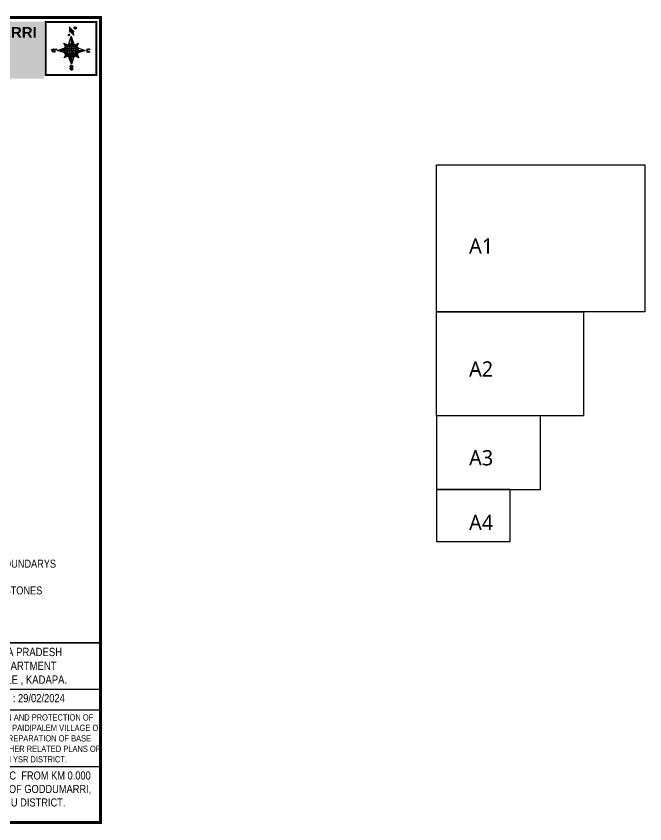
# Model space of a CAD drawing. Header units: inches. Extents: x -67596076815 to 95076089244, y 1613642 to 126917821473.
# Drawn here: x 179528 to 182065, y 1614758 to 1618019 of the extents above; entities that cross this region are included whole.
import ezdxf

# ---------------------------------------------------------------- set-up
doc = ezdxf.new("R2010")
doc.units = ezdxf.units.IN
doc.header["$MEASUREMENT"] = 0
for name, color, linetype in [('AQUADUCT', 1, 'Continuous'), ('bord', 1, 'Continuous'), ('CADAS', 1, 'Continuous'), ('CHAINAGE', 7, 'Continuous'), ('FRAME 025', 7, 'Continuous'), ('PAPER SIZE', 5, 'Continuous'), ('text2', 7, 'Continuous'), ('TITLEBLOCK', 7, 'Continuous')]:
    doc.layers.add(name, color=color, linetype=linetype)
doc.styles.add('ARIALN', font='ARIALN.TTF')
doc.styles.get("Standard").update_dxf_attribs({"font": 'arial.ttf'})
doc.styles.add('TMS', font='trebuc.ttf')
pattern_1 = [(267.297113149, (-8720374.938, 50637915.138), (10.5367255337, -0.497431438), [])]
pattern_2 = [(357.297113149, (-8720374.938, 50637915.138), (0.497431438, 10.5367255337), [])]

# ---------------------------------------------------------------- blocks, each defined once
blk = doc.blocks.new('*X8')
at = {"color": 0, "linetype": 'Continuous'}
for p, q in [((6321.6, 240.5), (6322.3, 241.2)), ((6321.6, 240.3), (6322.3, 241)), ((6321.8, 240.8), (6322.4, 241.4)), ((6322.1, 241.3), (6322.4, 241.6)), ((6321.6, 240.1), (6322.3, 240.8)), ((6321.6, 239.9), (6322.4, 240.7)), ((6321.6, 239.8), (6322.4, 240.6)), ((6321.6, 239.6), (6322.5, 240.5)), ((6321.6, 239.4), (6322.5, 240.3)), ((6321.6, 239.2), (6322.6, 240.2)), ((6321.7, 239.1), (6322.6, 240.1)), ((6321.8, 239), (6322.7, 240)), ((6321.8, 239), (6322.8, 239.9)), ((6321.9, 238.9), (6322.9, 239.8)), ((6322, 238.8), (6323, 239.7)), ((6322.1, 238.7), (6323.1, 239.6)), ((6322.2, 238.6), (6323.1, 239.6)), ((6322.3, 238.5), (6323.2, 239.5)), ((6322.4, 238.5), (6323.3, 239.4)), ((6322.5, 238.4), (6323.4, 239.3)), ((6322.7, 238.4), (6323.6, 239.3)), ((6322.8, 238.3), (6323.7, 239.2)), ((6322.9, 238.3), (6323.8, 239.1)), ((6323.1, 238.2), (6323.9, 239.1)), ((6323.2, 238.2), (6324, 239)), ((6323.3, 238.2), (6324.2, 239)), ((6323.5, 238.1), (6324.3, 238.9)), ((6323.7, 238.1), (6324.4, 238.9)), ((6323.8, 238.1), (6324.6, 238.8)), ((6324.1, 238.2), (6324.7, 238.8)), ((6324.3, 238.3), (6324.9, 238.8)), ((6324.6, 238.3), (6325.1, 238.8)), ((6324.8, 238.4), (6325.2, 238.8)), ((6325.1, 238.5), (6325.4, 238.8)), ((6325.4, 238.6), (6325.6, 238.8))]:
    blk.add_line(p, q, dxfattribs=at)
blk = doc.blocks.new('*X7')
at = {"color": 0, "linetype": 'Continuous'}
for p, q in [((6324.4, 240.3), (6324.5, 240.4)), ((6324.6, 240.3), (6324.8, 240.5)), ((6324.7, 240.2), (6325, 240.5)), ((6324.8, 240.2), (6325.2, 240.6)), ((6325, 240.1), (6325.5, 240.6)), ((6325.1, 240.1), (6325.6, 240.6)), ((6325.2, 240), (6325.8, 240.6)), ((6325.3, 240), (6326, 240.6)), ((6325.4, 239.9), (6326.1, 240.6)), ((6325.5, 239.8), (6326.2, 240.5)), ((6325.6, 239.8), (6326.3, 240.5)), ((6325.7, 239.7), (6326.5, 240.4)), ((6325.9, 239.6), (6326.6, 240.3)), ((6326, 239.5), (6326.7, 240.3)), ((6326, 239.4), (6326.8, 240.2)), ((6326.1, 239.3), (6327, 240.2)), ((6326.2, 239.3), (6327.1, 240.1)), ((6326.3, 239.2), (6327.1, 240)), ((6326.4, 239.1), (6327.2, 239.9)), ((6326.5, 239), (6327.3, 239.8)), ((6326.5, 238.9), (6327.4, 239.7)), ((6326.6, 238.8), (6327.5, 239.6)), ((6326.7, 238.7), (6327.5, 239.5)), ((6326.8, 238.6), (6327.6, 239.4)), ((6326.8, 238.5), (6327.7, 239.3)), ((6326.8, 236.5), (6327.4, 237)), ((6326.9, 238.3), (6327.8, 239.2)), ((6326.9, 238.2), (6327.9, 239.1)), ((6326.9, 236.8), (6327.6, 237.4)), ((6327, 238.1), (6327.8, 239)), ((6327, 237.9), (6327.8, 238.8)), ((6327, 237.8), (6327.8, 238.6)), ((6327, 237.6), (6327.8, 238.4)), ((6327, 237.4), (6327.8, 238.2)), ((6327, 237.3), (6327.8, 238)), ((6327, 237.1), (6327.8, 237.9))]:
    blk.add_line(p, q, dxfattribs=at)
blk = doc.blocks.new('H')
at = {"layer": 'bord', "extrusion": (0.000427885, 0.004792, 0.999988)}
h = blk.add_hatch(dxfattribs=at)
h.set_pattern_fill('LINE', color=8, scale=84.387686, angle=-2.7029, style=0)
h.set_pattern_definition(pattern_2)
h.paths.add_polyline_path([(-492, 786, -0.090992), (-448, 775), (-486, 912)])
h = blk.add_hatch(dxfattribs=at)
h.set_pattern_fill('LINE', color=8, scale=84.387686, angle=-92.7029, style=0)
h.set_pattern_definition(pattern_1)
h.paths.add_polyline_path([(-625, 665, -0.090992), (-615, 710), (-751, 671)])
h = blk.add_hatch(dxfattribs=at)
h.set_pattern_fill('LINE', color=8, scale=84.387686, angle=-92.7029, style=0)
h.set_pattern_definition(pattern_1)
h.paths.add_polyline_path([(-246, 647), (-372, 653, -0.090992), (-382, 609)])
h = blk.add_hatch(dxfattribs=at)
h.set_pattern_fill('LINE', color=8, scale=84.387686, angle=-2.7029, style=0)
h.set_pattern_definition(pattern_2)
h.paths.add_polyline_path([(-504, 533, -0.090992), (-549, 543), (-510, 406)])
for p, q in [((-516, 1087, -1217), (-432, 994, -1217)), ((-538, 774, -1216), (-487, 906, -1216)), ((-519, 1020, -1217), (-435, 927, -1216)), ((-487, 906, -1216), (-493, 780, -1216)), ((-487, 906, -1216), (-448, 769, -1216)), ((-627, 794, -1216), (-567, 760, -1216)), ((-627, 794, -1216), (-584, 747, -1215)), ((-599, 731, -1215), (-627, 794, -1216)), ((-421, 753, -1216), (-359, 781, -1216)), ((-359, 781, -1216), (-405, 739, -1216)), ((-359, 781, -1216), (-392, 721, -1215)), ((-865, 701, -1215), (-847, 638, -1215)), ((-847, 700, -1215), (-829, 637, -1215)), ((-829, 699, -1215), (-811, 636, -1215)), ((-829, 699, -1215), (-811, 698, -1215)), ((-811, 698, -1215), (-794, 635, -1215)), ((-752, 665, -1215), (-615, 704, -1215)), ((-752, 665, -1215), (-625, 659, -1215)), ((-619, 614, -1215), (-752, 665, -1215)), ((-246, 641, -1215), (-383, 603, -1215)), ((-379, 693, -1215), (-246, 641, -1215)), ((-373, 647, -1215), (-246, 641, -1215)), ((-213, 669, -1215), (-217, 601, -1215)), ((-197, 600, -1215), (-194, 668, -1215)), ((-639, 526, -1214), (-606, 585, -1215)), ((-639, 526, -1214), (-593, 568, -1215)), ((-577, 553, -1215), (-639, 526, -1214)), ((-511, 400, -1214), (-549, 537, -1214)), ((-460, 533, -1215), (-511, 400, -1214)), ((-505, 527, -1214), (-511, 400, -1214)), ((-371, 513, -1214), (-431, 546, -1215)), ((-371, 513, -1214), (-414, 560, -1215)), ((-399, 576, -1215), (-371, 513, -1214))]:
    blk.add_line(p, q, dxfattribs=at)
at = {"layer": 'bord', "color": 8, "linetype": 'ByBlock', "extrusion": (0.000427885, 0.004792, 0.999988)}
for p, q in [((-411, 744, -1216), (-578, 752, -1216)), ((-493, 780, -1216), (-505, 527, -1214)), ((-373, 647, -1215), (-625, 659, -1215)), ((-378, 616, -1215), (-623, 628, -1215)), ((-375, 679, -1215), (-620, 691, -1215)), ((-392, 585, -1215), (-611, 595, -1215)), ((-386, 711, -1215), (-605, 722, -1215)), ((-420, 555, -1215), (-587, 562, -1215))]:
    blk.add_line(p, q, dxfattribs=at)
at = {"layer": 'bord', "extrusion": (0.000427885, 0.004792, 0.999988), "elevation": -1212}
for points, const_width in [([(-522, 960), (-516, 1093)], 1.61), ([(-434, 933), (-428, 1066)], 1.61), ([(-870, 707), (-846, 706)], 0.642), ([(-829, 643), (-855, 644)], 0.642), ([(-829, 643), (-821, 678)], 0.642), ([(-811, 642), (-784, 641)], 0.642), ([(-793, 641), (-782, 694)], 0.642), ([(-177, 605), (-226, 607)], 0.706), ([(-223, 676), (-174, 673)], 0.706), ([(-195, 645), (-185, 644)], 0.706)]:
    blk.add_lwpolyline(points, dxfattribs=dict(at, const_width=const_width))
for points, const_width in [([(-414, 1073, 1), (-398, 1058, 1)], 22.3), ([(-530, 950, 1), (-520, 939, 1)], 14.8), ([(-776, 697, 1), (-769, 690, 1)], 8.9), ([(-180, 618, 1), (-173, 611, 1)], 9.79), ([(-178, 667, 1), (-171, 660, 1)], 9.79), ([(-525, 322, 1), (-533, 329, 1)], 11.1), ([(-490, 362, 1), (-498, 369, 1)], 11.1)]:
    blk.add_lwpolyline(points, format="xyb", close=True, dxfattribs=dict(at, const_width=const_width))
for points in [[(-537, 317), (-531, 310), (-520, 307), (-505, 307), (-494, 310), (-486, 318), (-487, 326), (-491, 333), (-494, 336), (-503, 341), (-522, 347), (-530, 352), (-534, 355), (-537, 363), (-537, 373), (-530, 381), (-520, 384), (-504, 384), (-493, 380), (-487, 373)], [(-522, 348), (-526, 354), (-528, 361), (-528, 371), (-526, 375), (-521, 381), (-515, 384)], [(-505, 307), (-499, 312), (-497, 319), (-497, 327), (-501, 335), (-509, 343)]]:
    blk.add_lwpolyline(points, dxfattribs=at)
at = {"layer": 'bord', "extrusion": (0.000427885, 0.004792, 0.999988)}
for centre, radius in [((-406, 1065, -1212), 22.3), ((-525, 944, -1212), 14.8), ((-498, 659, -1212), 127), ((-773, 694, -1212), 8.9), ((-177, 615, -1212), 9.79), ((-174, 663, -1212), 9.79), ((-529, 325, -1212), 11.1), ((-494, 365, -1212), 11.1)]:
    blk.add_circle(centre, radius, dxfattribs=at)
at = {"layer": 'bord', "color": 8, "linetype": 'ByBlock', "extrusion": (0.000427885, 0.004792, 0.999988)}
for centre, radius, start, end in [((-482, 658, -1212), 128, 94.9254, 259.6691), ((-437, 656, -1212), 141, 113.2864, 241.308), ((-316, 651, -1212), 222, 142.5892, 212.0053), ((-560, 662, -1212), 141, 293.2864, 61.308), ((-681, 668, -1212), 222, 322.5892, 32.0053), ((-515, 660, -1212), 128, 274.9254, 79.6691)]:
    blk.add_arc(centre, radius, start, end, dxfattribs=at)
at = {"layer": 'bord', "extrusion": (0.000427885, 0.004792, 0.999988)}
for points in [[(-516, 1093, -1212), (-431, 1000, -1212), (-519, 1026, -1212), (-434, 933, -1212)], [(-864, 707, -1212), (-846, 706, -1212), (-846, 644, -1212), (-829, 643, -1212)], [(-829, 705, -1212), (-811, 704, -1212), (-811, 642, -1212), (-793, 641, -1212)], [(-193, 674, -1212), (-197, 606, -1212), (-213, 675, -1212), (-216, 607, -1212)]]:
    blk.add_solid(points, dxfattribs=at)
at = {"layer": 'bord', "extrusion": (0.000427885, 0.004792, 0.999988), "xscale": 7.977342409717546, "yscale": 7.977342409717546, "zscale": 7.977342409717546, "rotation": 138.0840426661453}
for name, p in [('*X7', (38301, -31929, -1212)), ('*X8', (38314, -31951, -1212))]:
    blk.add_blockref(name, p, dxfattribs=at)

msp = doc.modelspace()

# ---------------------------------------------------------------- linework, layer by layer
at = {"layer": 'CHAINAGE', "color": 2, "linetype": 'Continuous', "lineweight": -2}
for points in [[(181224.3, 1616824.5), (181224.3, 1617418.5), (182065.3, 1617418.5), (182065.3, 1616824.5), (181224.3, 1616824.5)], [(181224.3, 1616824.5), (181818.3, 1616824.5), (181818.3, 1616404.5), (181224.3, 1616404.5), (181224.3, 1616824.5)], [(181224.3, 1616404.5), (181224.3, 1616107.5), (181644.3, 1616107.5), (181644.3, 1616404.5), (181224.3, 1616404.5)], [(181224.3, 1616107.5), (181224.3, 1615897.5), (181521.3, 1615897.5), (181521.3, 1616107.5), (181224.3, 1616107.5)]]:
    msp.add_lwpolyline(points, dxfattribs=at)
at = {"layer": 'FRAME 025', "lineweight": -3, "elevation": 4.6}
for points in [[(178794, 1615301.6), (179868.8, 1615301.6)], [(178793.5, 1615218.6), (179868.3, 1615218.6)], [(178791.2, 1614989.6), (179865.9, 1614989.6)]]:
    msp.add_lwpolyline(points, dxfattribs=at)
at = {"layer": 'PAPER SIZE', "color": 5, "const_width": 12}
msp.add_lwpolyline([(174789.8, 1618012.9), (179868.8, 1618012.9), (179868.8, 1614763.7), (174789.8, 1614763.7)], close=True, dxfattribs=at)
at = {"layer": 'PAPER SIZE', "color": 5, "const_width": 6.4, "elevation": 4.6}
msp.add_lwpolyline([(179868.8, 1614763.7), (178794, 1614763.7), (178794, 1615488.3), (179868.8, 1615488.3)], close=True, dxfattribs=at)
at = {"layer": 'text2', "color": 200, "const_width": 8.4}
msp.add_lwpolyline([(179852.2, 1617995), (179646.9, 1617995), (179646.9, 1617781), (179852.2, 1617781)], close=True, dxfattribs=at)

# ---------------------------------------------------------------- block references
at = {"layer": 'AQUADUCT', "color": 1, "xscale": 0.2206151136874513, "yscale": 0.2206151136874513, "zscale": 0.2206151136874513, "rotation": 3.078330600073183}
msp.add_blockref('H', (179868.6, 1617742.3, 268.6), dxfattribs=at)

# ---------------------------------------------------------------- texts
at = {"layer": 'CADAS', "color": 0, "style": 'TMS'}
for s, p in [('A1', (181356.1, 1617060.5)), ('A2', (181356.1, 1616563.6)), ('A3', (181356.1, 1616204.9)), ('A4', (181356.1, 1615943.9))]:
    msp.add_text(s, height=61.66, dxfattribs=at).set_placement(p)
at = {"layer": 'text2', "insert": (178635.7, 1617974.9), "char_height": 43.2, "width": 982.764, "attachment_point": 1, "bg_fill": 1, "box_fill_scale": 1.5, "bg_fill_color": 254, "bg_fill_transparency": 0}
msp.add_mtext('{\\fArial|b1|i0|c0|p34;\\C1;VILLAGE NAME :\\C5; GOUDDUMARRI\\P\\C1;MANDAL : \\C5;YELLANUR \\P\\C1;DISTRICT : \\C5;ANANTAPURAMU}', dxfattribs=at)
at = {"layer": 'TITLEBLOCK', "extrusion": (0.000201441, 0.004807, 0.999988), "attachment_point": 1, "text_direction": (1, -1e-06, -0.000201), "style": 'ARIALN'}
for s, insert, char_height, width in [('CANAL CENTER LINE \\PCANAL BED WIDTH {\\H1.52882x; }\\PCANAL TOP WIDTH {\\H1.35255x; }\\PCART TRACK/ ROAD{\\H1.4113x; }\\PSTREAM {\\H1.39172x; }\\PVILLAGE BOUNDARY{\\H1.39825x; }\\PTANKS/ KUNTAS{\\H1.39607x; }\\PSURVEY NUMBER& BOUNDARYS{\\H1.3968x; }\\PVILLAGE{\\H1.39655x; }\\PVILLAGE BOUNDARY STONES{\\H1.39664x; }', (179096.3, 1616201.8, 0.8), 32.352, 678.298), ('\\pi43.85766;GOVERNMENT OF ANDHRA PRADESH  \\P\\pi62.09279;WATER RESOURCES DEPARTMENT      \\P\\pi23.35885;SKD GNSS PROJECT  CIRCLE , KADAPA.', (178961.6, 1615468.5, -0.6), 33.521, 790.597), ('Agreement No : 70 SE / 2023-24 : Dated : 29/02/2024', (178824.3, 1615281.6, -1.5), 32.952, 1063.637), ('UP-GRADATION, RESTORATION AND PROTECTION OF PAIDIPALEM RESERVOIR NEAR PAIDIPALEM VILLAGE OF YSR DISTRICT"- SUB WORK  "PREPARATION OF BASE MAPS, AYACUT PLANS AND OTHER RELATED PLANS OF GKLI, CBR AND PBC SYSTEM IN YSR DISTRICT.', (179043.7, 1615200.1, -0.8), 25.3474, 818.182), ('PREPARATION OF BASE MAP  OF {\\C1;PBC}  FROM KM 0.000  TO KM 0.100 IN THE VILLAGE LIMITS OF {\\C5;GODDUMARRI}, {\\C5;YELLANUR MANDAL}, ANANTAPURAMU DISTRICT.', (178836, 1614969.2, 0.8), 32.6444, 1059.002)]:
    msp.add_mtext(s, dxfattribs=dict(at, insert=insert, char_height=char_height, width=width))

doc.saveas('drawing.dxf')
